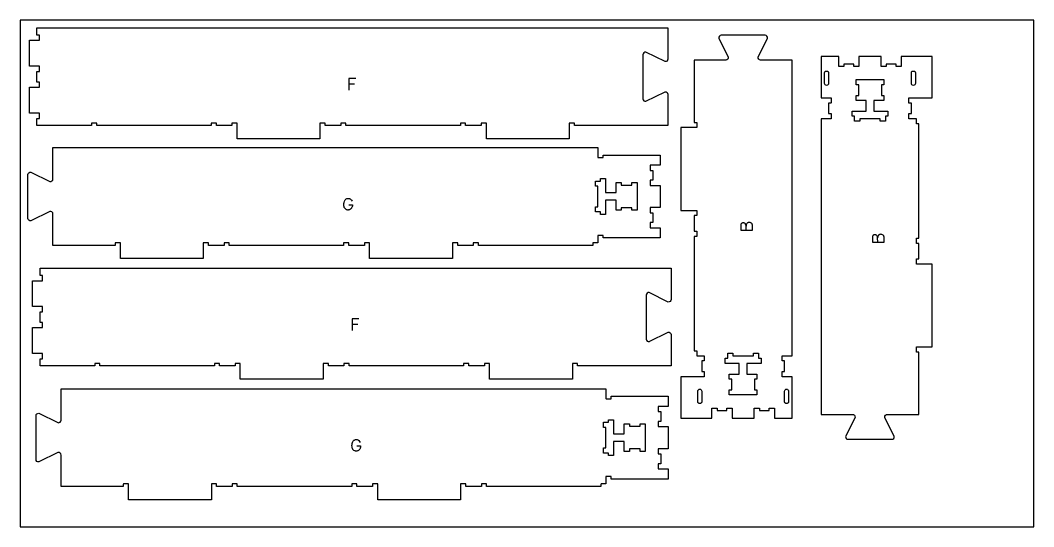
# Model space of a CAD drawing. Extents: x -1220 to 1220, y -1930 to 4067.
# Drawn here: x -1220 to 1220, y -610 to 610 of the extents above; entities that cross this region are included whole.
import ezdxf

# ---------------------------------------------------------------- set-up
doc = ezdxf.new("R2010")
doc.units = 0
for name, color, linetype in [('0_SHEET_SPRUCEPLY_2440X122', 1, 'CONTINUOUS'), ('1_ANYTOOL_1MMDEEP_LABELS_S', 2, 'CONTINUOUS'), ('3_ANYTOOL_CUTTHROUGH_INSID', 4, 'CONTINUOUS'), ('4_ANYTOOL_CUTTHROUGH_OUTSI', 5, 'CONTINUOUS')]:
    doc.layers.add(name, color=color, linetype=linetype)

msp = doc.modelspace()

# ---------------------------------------------------------------- linework, layer by layer
at = {"layer": '0_SHEET_SPRUCEPLY_2440X122'}
msp.add_lwpolyline([(-1220, 610), (-1220, -610), (1220, -610), (1220, 610)], close=True, dxfattribs=at)
at = {"layer": '1_ANYTOOL_1MMDEEP_LABELS_S'}
for p, q in [((-415.1, 456.4, 0), (-428.6, 456.4, 0)), ((-407.4, -122.6, 0), (-420.9, -122.6, 0))]:
    msp.add_line(p, q, dxfattribs=at)
for points in [[(-412.1, 469.4), (-428.6, 469.4), (-428.6, 441.4)], [(-429.3, 165.8), (-420.1, 165.8), (-420.4, 162.8), (-421.1, 160.2), (-421.6, 159.1), (-422.2, 158), (-422.8, 157.1), (-423.6, 156.2), (-425.3, 154.8), (-427.1, 153.7), (-428, 153.4), (-428.9, 153.1), (-429.8, 153), (-430.8, 152.9), (-431.7, 152.9), (-432.7, 153.1), (-433.6, 153.3), (-434.5, 153.7), (-436.2, 154.7), (-437.9, 156.2), (-438.6, 157.1), (-439.3, 158.1), (-439.8, 159.2), (-440.3, 160.4), (-440.9, 163.2), (-441.1, 166.5), (-440.9, 169), (-440.4, 171.4), (-439.7, 173.9), (-438.6, 176.2), (-437.9, 177.3), (-437.1, 178.3), (-436.2, 179.1), (-435.2, 179.8), (-434.1, 180.3), (-432.9, 180.6), (-431.6, 180.9), (-430.1, 180.9), (-428.5, 180.8), (-427.1, 180.4), (-426.4, 180.1), (-425.8, 179.7), (-425.2, 179.3), (-424.7, 178.8), (-422.8, 176.6), (-421.3, 174)], [(514.6, 104.4), (542.6, 104.4), (542.6, 113.4), (542.7, 115.8), (542.7, 116.6), (542.6, 117.4), (542.4, 118.1), (542.2, 118.8), (541.8, 119.5), (541.4, 120.1), (540.9, 120.6), (540.3, 121.1), (539, 122), (537.6, 122.6), (536.2, 123), (534.7, 123.1), (532.9, 122.9), (532.1, 122.7), (531.4, 122.4), (530.8, 122), (530.2, 121.6), (529.7, 121), (529.2, 120.4), (528.5, 119), (527.9, 117.5), (527.5, 115.9), (527.3, 114.2)], [(527.4, 104.4), (527.3, 114.2), (526.8, 117), (526.4, 118.3), (525.8, 119.5), (525.5, 120.1), (525, 120.6), (524.5, 121), (523.9, 121.3), (523.2, 121.6), (522.4, 121.7), (520.7, 121.9), (519.2, 121.8), (518, 121.5), (517.5, 121.3), (517, 121), (516.5, 120.7), (516.1, 120.3), (515.8, 119.9), (515.5, 119.5), (515.2, 118.9), (515, 118.4), (514.7, 117.1), (514.6, 115.7), (514.6, 104.4)], [(831.6, 75.7), (859.6, 75.7), (859.6, 84.8), (859.7, 87.1), (859.6, 88), (859.6, 88.8), (859.4, 89.5), (859.1, 90.2), (858.8, 90.8), (858.4, 91.4), (857.8, 92), (857.3, 92.5), (855.9, 93.3), (854.6, 94), (853.1, 94.3), (851.6, 94.5), (849.9, 94.3), (849.1, 94.1), (848.4, 93.8), (847.7, 93.4), (847.1, 92.9), (846.6, 92.4), (846.2, 91.7), (845.4, 90.3), (844.8, 88.8), (844.4, 87.2), (844.2, 85.6)], [(844.3, 75.7), (844.2, 85.6), (843.8, 88.4), (843.3, 89.7), (842.8, 90.9), (842.4, 91.4), (842, 91.9), (841.5, 92.3), (840.8, 92.7), (840.2, 92.9), (839.4, 93.1), (837.6, 93.3), (836.2, 93.2), (835, 92.9), (834.4, 92.6), (833.9, 92.4), (833.5, 92.1), (833.1, 91.7), (832.7, 91.3), (832.4, 90.8), (832.2, 90.3), (832, 89.7), (831.7, 88.5), (831.6, 87), (831.6, 75.7)], [(-404.5, -109.5), (-420.9, -109.5), (-420.9, -137.5)], [(-409.7, -415), (-400.6, -415.1), (-400.8, -418), (-401.5, -420.6), (-402, -421.7), (-402.6, -422.8), (-403.3, -423.8), (-404, -424.6), (-405.7, -426.1), (-407.5, -427.1), (-408.4, -427.5), (-409.3, -427.7), (-410.2, -427.9), (-411.2, -427.9), (-412.2, -427.9), (-413.1, -427.8), (-414, -427.5), (-414.9, -427.1), (-416.6, -426.1), (-418.3, -424.7), (-419, -423.8), (-419.7, -422.8), (-420.2, -421.7), (-420.7, -420.4), (-421.3, -417.6), (-421.5, -414.4), (-421.3, -411.9), (-420.9, -409.4), (-420.1, -407), (-419, -404.6), (-418.3, -403.5), (-417.5, -402.6), (-416.6, -401.7), (-415.6, -401.1), (-414.5, -400.6), (-413.3, -400.2), (-412, -400), (-410.6, -399.9), (-409, -400), (-407.5, -400.4), (-406.9, -400.7), (-406.2, -401.1), (-405.7, -401.5), (-405.1, -402), (-403.2, -404.3), (-401.7, -406.8)]]:
    msp.add_lwpolyline(points, dxfattribs=at)
at = {"layer": '3_ANYTOOL_CUTTHROUGH_INSID'}
for points in [[(716.5, 457.8), (716.5, 483.6), (716.5, 484), (716.6, 484.4), (716.7, 484.8), (716.8, 485.1), (717.1, 485.5), (717.3, 485.9), (717.6, 486.2), (717.9, 486.5), (718.7, 487), (719.5, 487.3), (720.4, 487.5), (721.2, 487.6), (722.1, 487.5), (723, 487.3), (723.8, 487), (724.6, 486.5), (724.9, 486.2), (725.2, 485.9), (725.4, 485.5), (725.6, 485.1), (725.8, 484.8), (725.9, 484.4), (726, 484), (726, 483.6), (726, 457.8, -1)], [(935, 457.8, -1), (925.5, 457.8), (925.5, 483.6), (925.5, 484), (925.6, 484.4), (925.7, 484.8), (925.8, 485.1), (926.1, 485.5), (926.3, 485.9), (926.6, 486.2), (926.9, 486.5), (927.7, 487), (928.5, 487.3), (929.4, 487.5), (930.2, 487.6), (931.1, 487.5), (932, 487.3), (932.8, 487), (933.6, 486.5), (933.9, 486.2), (934.2, 485.9), (934.4, 485.5), (934.6, 485.1), (934.8, 484.8), (934.9, 484.4), (935, 484), (935, 483.6)], [(411.2, -283.3, -1), (420.7, -283.3), (420.7, -309.1), (420.7, -309.5), (420.6, -309.9), (420.5, -310.3), (420.4, -310.6), (420.1, -311), (419.9, -311.4), (419.6, -311.7), (419.3, -312), (418.5, -312.5), (417.7, -312.8), (416.8, -313), (416, -313.1), (415.1, -313), (414.2, -312.8), (413.4, -312.5), (412.6, -312), (412.3, -311.7), (412, -311.4), (411.8, -311), (411.6, -310.6), (411.4, -310.3), (411.3, -309.9), (411.2, -309.5), (411.2, -309.1)], [(629.7, -283.3), (629.7, -309.1), (629.7, -309.5), (629.6, -309.9), (629.5, -310.3), (629.4, -310.6), (629.1, -311), (628.9, -311.4), (628.6, -311.7), (628.3, -312), (627.5, -312.5), (626.7, -312.8), (625.8, -313), (625, -313.1), (624.1, -313), (623.2, -312.8), (622.4, -312.5), (621.6, -312), (621.3, -311.7), (621, -311.4), (620.8, -311), (620.6, -310.6), (620.4, -310.3), (620.3, -309.9), (620.2, -309.5), (620.2, -309.1), (620.2, -283.3, -1)]]:
    msp.add_lwpolyline(points, format="xyb", close=True, dxfattribs=at)
for points in [[(801.1, 366.6), (788.6, 366.6), (788.6, 372.6), (788.5, 372.6), (788.5, 378.6), (782.5, 378.6), (782.5, 391.1), (816.6, 391.1), (816.6, 416.6), (792.6, 416.6), (792.6, 429.1), (798.6, 429.1), (798.6, 454.6), (792.6, 454.6), (792.6, 467.1), (859.1, 467.1), (859.1, 454.6), (853.1, 454.6), (853.1, 429.1), (859.1, 429.1), (859.1, 416.6), (835.1, 416.6), (835.1, 391.1), (869, 391.1), (869, 378.6), (863, 378.6), (863, 366.6), (850.5, 366.6), (850.5, 372.6), (801.1, 372.6)], [(176.6, 148.3), (170.6, 148.3), (170.6, 148.3), (164.6, 148.3), (164.6, 160.8), (170.6, 160.8), (170.6, 210.3), (164.6, 210.3), (164.6, 222.8), (176.6, 222.8), (176.6, 228.8), (189.1, 228.8), (189.1, 194.8), (214.6, 194.8), (214.6, 218.8), (227.1, 218.8), (227.1, 212.8), (252.6, 212.8), (252.6, 218.8), (265.1, 218.8), (265.1, 152.3), (252.6, 152.3), (252.6, 158.3), (227.1, 158.3), (227.1, 152.3), (214.6, 152.3), (214.6, 176.3), (189.1, 176.3), (189.1, 142.3), (176.6, 142.3)], [(545.1, -192.1), (557.6, -192.1), (557.6, -198.1), (557.7, -198.1), (557.7, -204.1), (563.7, -204.1), (563.7, -216.6), (529.6, -216.6), (529.6, -242.1), (553.6, -242.1), (553.6, -254.6), (547.6, -254.6), (547.6, -280.1), (553.6, -280.1), (553.6, -292.6), (487.1, -292.6), (487.1, -280.1), (493.1, -280.1), (493.1, -254.6), (487.1, -254.6), (487.1, -242.1), (511.1, -242.1), (511.1, -216.6), (477.2, -216.6), (477.2, -204.1), (483.2, -204.1), (483.2, -192.1), (495.7, -192.1), (495.7, -198.1), (545.1, -198.1)], [(196.1, -432.6), (190.1, -432.6), (190.1, -432.6), (184.1, -432.6), (184.1, -420.1), (190.1, -420.1), (190.1, -370.6), (184.1, -370.6), (184.1, -358.1), (196.1, -358.1), (196.1, -352.1), (208.6, -352.1), (208.6, -386), (234.1, -386), (234.1, -362), (246.6, -362), (246.6, -368), (272.1, -368), (272.1, -362), (284.6, -362), (284.6, -428.5), (272.1, -428.5), (272.1, -422.5), (246.6, -422.5), (246.6, -428.5), (234.1, -428.5), (234.1, -404.5), (208.6, -404.5), (208.6, -438.6), (196.1, -438.6)]]:
    msp.add_lwpolyline(points, close=True, dxfattribs=at)
at = {"layer": '4_ANYTOOL_CUTTHROUGH_OUTSI'}
for points in [[(339.1, 431.8), (339.1, 356.2), (114.1, 356.2), (114.1, 361.9, 0.414214), (113.9, 362.2), (101.9, 362.2, 0.414214), (101.6, 361.9), (101.6, 324.2), (-97.9, 324.2), (-97.9, 361.9, 0.414214), (-98.1, 362.2), (-110.1, 362.2, 0.414214), (-110.4, 361.9), (-110.4, 356.2), (-147.9, 356.2), (-147.9, 361.9, 0.414214), (-148.1, 362.2), (-160.1, 362.2, 0.414214), (-160.4, 361.9), (-160.4, 356.2), (-435.9, 356.2), (-435.9, 361.9, 0.414214), (-436.1, 362.2), (-448.1, 362.2, 0.414214), (-448.4, 361.9), (-448.4, 356.2), (-485.9, 356.2), (-485.9, 361.9, 0.414214), (-486.1, 362.2), (-498.1, 362.2, 0.414214), (-498.4, 361.9), (-498.4, 324.2), (-697.9, 324.2), (-697.9, 361.9, 0.414214), (-698.1, 362.2), (-710.1, 362.2, 0.414214), (-710.4, 361.9), (-710.4, 356.2), (-747.9, 356.2), (-747.9, 361.9, 0.414214), (-748.1, 362.2), (-760.1, 362.2, 0.414214), (-760.4, 361.9), (-760.4, 356.2), (-1035.9, 356.2), (-1035.9, 361.9, 0.414214), (-1036.1, 362.2), (-1048.1, 362.2, 0.414214), (-1048.4, 361.9), (-1048.4, 356.2), (-1179.9, 356.2), (-1179.9, 373.7), (-1174.1, 373.7, 0.414214), (-1173.9, 373.9), (-1173.9, 385.9, 0.414214), (-1174.1, 386.2), (-1197.9, 386.2), (-1197.9, 448.7), (-1174.1, 448.7, 0.414214), (-1173.9, 448.9), (-1173.9, 460.9, 0.414214), (-1174.1, 461.2), (-1179.9, 461.2), (-1179.9, 486.7), (-1174.1, 486.7, 0.414214), (-1173.9, 486.9), (-1173.9, 498.9, 0.414214), (-1174.1, 499.2), (-1197.9, 499.2), (-1197.9, 561.7), (-1174.1, 561.7, 0.414214), (-1173.9, 561.9), (-1173.9, 573.9, 0.414214), (-1174.1, 574.2), (-1179.9, 574.2), (-1179.9, 591.7), (339.1, 591.7), (339.1, 516, -0.461531), (332.5, 510.3), (286.5, 533), (286.4, 533, 0.463455), (279.1, 526.8), (279.1, 421, 0.463455), (286.4, 414.8), (286.5, 414.9), (332.5, 437.5, -0.461531)], [(638.2, 401.7), (638.2, 513.9), (562.5, 513.9, -0.463455), (556.4, 521.2), (556.4, 521.3), (579, 567.2, 0.461531), (573.4, 573.9), (467.5, 573.9, 0.461531), (461.9, 567.2), (484.5, 521.3), (484.5, 521.2, -0.463455), (478.4, 513.9), (402.7, 513.9), (402.7, 363.9), (408.5, 363.9, -0.414214), (408.7, 363.7), (408.7, 351.7, -0.414214), (408.5, 351.4), (370.7, 351.4), (370.7, 151.9), (408.5, 151.9, -0.414214), (408.7, 151.7), (408.7, 139.7, -0.414214), (408.5, 139.4), (402.7, 139.4), (402.7, 101.9), (408.4, 101.9, -0.414214), (408.7, 101.7), (408.7, 89.7, -0.414214), (408.4, 89.4), (402.7, 89.4), (402.7, -186.1), (408.4, -186.1, -0.414214), (408.7, -186.3), (408.7, -198.1), (426.5, -198.1, -0.414214), (426.7, -198.3), (426.7, -210.3, -0.414214), (426.5, -210.6), (420.7, -210.6), (420.7, -236.1), (426.5, -236.1, -0.414214), (426.7, -236.3), (426.7, -248.3, -0.414214), (426.5, -248.6), (370.7, -248.6), (370.7, -348.1), (445.2, -348.1), (445.2, -324.3, -0.414214), (445.5, -324.1), (457.5, -324.1, -0.414214), (457.7, -324.3), (457.7, -330.1), (481.2, -330.1), (481.2, -324.3, -0.414214), (481.5, -324.1), (493.5, -324.1, -0.414214), (493.7, -324.3), (493.7, -348.1), (547.2, -348.1), (547.2, -324.3, -0.414214), (547.5, -324.1), (559.5, -324.1, -0.414214), (559.7, -324.3), (559.7, -330.1), (583.2, -330.1), (583.2, -324.3, -0.414214), (583.5, -324.1), (595.5, -324.1, -0.414214), (595.7, -324.3), (595.7, -348.1), (638.2, -348.1), (638.2, -248.6), (614.5, -248.6, -0.414214), (614.2, -248.3), (614.2, -236.3, -0.414214), (614.5, -236.1), (620.2, -236.1), (620.2, -210.6), (614.5, -210.6, -0.414214), (614.2, -210.3), (614.2, -198.3, -0.414214), (614.5, -198.1), (638.2, -198.1), (638.2, 101.7), (638.2, 101.7)], [(708, -227.2), (708, -339.4), (783.7, -339.4, -0.463455), (789.8, -346.7), (789.8, -346.8), (767.2, -392.7, 0.461531), (772.8, -399.4), (878.7, -399.4, 0.461531), (884.3, -392.7), (861.7, -346.8), (861.7, -346.7, -0.463455), (867.8, -339.4), (943.5, -339.4), (943.5, -189.4), (937.7, -189.4, -0.414214), (937.5, -189.2), (937.5, -177.2, -0.414214), (937.7, -176.9), (975.5, -176.9), (975.5, 22.6), (937.7, 22.6, -0.414214), (937.5, 22.8), (937.5, 34.8, -0.414214), (937.7, 35.1), (943.5, 35.1), (943.5, 72.6), (937.8, 72.6, -0.414214), (937.5, 72.8), (937.5, 84.8, -0.414214), (937.8, 85.1), (943.5, 85.1), (943.5, 360.6), (937.8, 360.6, -0.414214), (937.5, 360.8), (937.5, 372.6), (919.7, 372.6, -0.414214), (919.5, 372.8), (919.5, 384.8, -0.414214), (919.7, 385.1), (925.5, 385.1), (925.5, 410.6), (919.7, 410.6, -0.414214), (919.5, 410.8), (919.5, 422.8, -0.414214), (919.7, 423.1), (975.5, 423.1), (975.5, 522.6), (901, 522.6), (901, 498.8, -0.414214), (900.7, 498.6), (888.7, 498.6, -0.414214), (888.5, 498.8), (888.5, 504.6), (865, 504.6), (865, 498.8, -0.414214), (864.7, 498.6), (852.7, 498.6, -0.414214), (852.5, 498.8), (852.5, 522.6), (799, 522.6), (799, 498.8, -0.414214), (798.7, 498.6), (786.7, 498.6, -0.414214), (786.5, 498.8), (786.5, 504.6), (763, 504.6), (763, 498.8, -0.414214), (762.7, 498.6), (750.7, 498.6, -0.414214), (750.5, 498.8), (750.5, 522.6), (708, 522.6), (708, 423.1), (731.7, 423.1, -0.414214), (732, 422.8), (732, 410.8, -0.414214), (731.7, 410.6), (726, 410.6), (726, 385.1), (731.7, 385.1, -0.414214), (732, 384.8), (732, 372.8, -0.414214), (731.7, 372.6), (708, 372.6), (708, 72.8), (708, 72.8)], [(-1029.2, 67.8), (-1141.4, 67.8), (-1141.4, 143.5, 0.463455), (-1148.7, 149.6), (-1148.8, 149.6), (-1194.8, 127, -0.461531), (-1201.4, 132.6), (-1201.4, 238.5, -0.461531), (-1194.8, 244.2), (-1148.8, 221.5), (-1148.7, 221.5, 0.463455), (-1141.4, 227.6), (-1141.4, 303.3), (170.6, 303.3), (170.6, 279.5, 0.414214), (170.8, 279.2), (182.8, 279.2, 0.414214), (183.1, 279.5), (183.1, 285.2), (320.6, 285.2), (320.6, 260.7), (296.8, 260.7, 0.414214), (296.6, 260.5), (296.6, 248.5, 0.414214), (296.8, 248.2), (302.6, 248.2), (302.6, 224.7), (296.8, 224.7, 0.414214), (296.6, 224.5), (296.6, 212.5, 0.414214), (296.8, 212.2), (320.6, 212.2), (320.6, 158.7), (296.8, 158.7, 0.414214), (296.6, 158.5), (296.6, 146.5, 0.414214), (296.8, 146.2), (302.6, 146.2), (302.6, 122.7), (296.8, 122.7, 0.414214), (296.6, 122.5), (296.6, 110.5, 0.414214), (296.8, 110.2), (320.6, 110.2), (320.6, 85.7), (183.1, 85.7), (183.1, 91.5, 0.414214), (182.8, 91.7), (170.8, 91.7, 0.414214), (170.6, 91.5), (170.6, 73.8), (158.8, 73.8, 0.414214), (158.6, 73.6), (158.6, 67.8), (-116.9, 67.8), (-116.9, 73.6, 0.414214), (-117.2, 73.8), (-129.2, 73.8, 0.414214), (-129.4, 73.6), (-129.4, 67.8), (-166.9, 67.8), (-166.9, 73.6, 0.414214), (-167.2, 73.8), (-179.2, 73.8, 0.414214), (-179.4, 73.6), (-179.4, 35.8), (-378.9, 35.8), (-378.9, 73.6, 0.414214), (-379.2, 73.8), (-391.2, 73.8, 0.414214), (-391.4, 73.6), (-391.4, 67.8), (-428.9, 67.8), (-428.9, 73.6, 0.414214), (-429.2, 73.8), (-441.2, 73.8, 0.414214), (-441.4, 73.6), (-441.4, 67.8), (-716.9, 67.8), (-716.9, 73.6, 0.414214), (-717.2, 73.8), (-729.2, 73.8, 0.414214), (-729.4, 73.6), (-729.4, 67.8), (-766.9, 67.8), (-766.9, 73.6, 0.414214), (-767.2, 73.8), (-779.2, 73.8, 0.414214), (-779.4, 73.6), (-779.4, 35.8), (-978.9, 35.8), (-978.9, 73.6, 0.414214), (-979.2, 73.8), (-991.2, 73.8, 0.414214), (-991.4, 73.6), (-991.4, 67.8)], [(346.8, -147.2), (346.8, -222.8), (121.8, -222.8), (121.8, -217.1, 0.414214), (121.5, -216.8), (109.5, -216.8, 0.414214), (109.3, -217.1), (109.3, -254.8), (-90.2, -254.8), (-90.2, -217.1, 0.414214), (-90.5, -216.8), (-102.5, -216.8, 0.414214), (-102.7, -217.1), (-102.7, -222.8), (-140.2, -222.8), (-140.2, -217.1, 0.414214), (-140.5, -216.8), (-152.5, -216.8, 0.414214), (-152.7, -217.1), (-152.7, -222.8), (-428.2, -222.8), (-428.2, -217.1, 0.414214), (-428.5, -216.8), (-440.5, -216.8, 0.414214), (-440.7, -217.1), (-440.7, -222.8), (-478.2, -222.8), (-478.2, -217.1, 0.414214), (-478.5, -216.8), (-490.5, -216.8, 0.414214), (-490.7, -217.1), (-490.7, -254.8), (-690.2, -254.8), (-690.2, -217.1, 0.414214), (-690.5, -216.8), (-702.5, -216.8, 0.414214), (-702.7, -217.1), (-702.7, -222.8), (-740.2, -222.8), (-740.2, -217.1, 0.414214), (-740.5, -216.8), (-752.5, -216.8, 0.414214), (-752.7, -217.1), (-752.7, -222.8), (-1028.2, -222.8), (-1028.2, -217.1, 0.414214), (-1028.5, -216.8), (-1040.5, -216.8, 0.414214), (-1040.7, -217.1), (-1040.7, -222.8), (-1172.2, -222.8), (-1172.2, -205.3), (-1166.5, -205.3, 0.414214), (-1166.2, -205.1), (-1166.2, -193.1, 0.414214), (-1166.5, -192.8), (-1190.2, -192.8), (-1190.2, -130.3), (-1166.5, -130.3, 0.414214), (-1166.2, -130.1), (-1166.2, -118.1, 0.414214), (-1166.5, -117.8), (-1172.2, -117.8), (-1172.2, -92.3), (-1166.5, -92.3, 0.414214), (-1166.2, -92.1), (-1166.2, -80.1, 0.414214), (-1166.5, -79.8), (-1190.2, -79.8), (-1190.2, -17.3), (-1166.5, -17.3, 0.414214), (-1166.2, -17.1), (-1166.2, -5.1, 0.414214), (-1166.5, -4.8), (-1172.2, -4.8), (-1172.2, 12.7), (346.8, 12.7), (346.8, -63, -0.461531), (340.1, -68.7), (294.1, -46), (294.1, -46, 0.463455), (286.8, -52.2), (286.8, -158, 0.463455), (294.1, -164.2), (294.1, -164.1), (340.1, -141.5, -0.461531)], [(-1009.6, -513), (-1121.9, -513), (-1121.9, -437.4, 0.463455), (-1129.1, -431.2), (-1129.2, -431.2), (-1175.2, -453.9, -0.461531), (-1181.9, -448.2), (-1181.9, -342.4, -0.461531), (-1175.2, -336.7), (-1129.2, -359.3), (-1129.1, -359.4, 0.463455), (-1121.9, -353.2), (-1121.9, -277.5), (190.1, -277.5), (190.1, -301.4, 0.414214), (190.4, -301.6), (202.4, -301.6, 0.414214), (202.6, -301.4), (202.6, -295.6), (340.1, -295.6), (340.1, -320.1), (316.4, -320.1, 0.414214), (316.1, -320.4), (316.1, -332.4, 0.414214), (316.4, -332.6), (322.1, -332.6), (322.1, -356.1), (316.4, -356.1, 0.414214), (316.1, -356.4), (316.1, -368.4, 0.414214), (316.4, -368.6), (340.1, -368.6), (340.1, -422.1), (316.4, -422.1, 0.414214), (316.1, -422.4), (316.1, -434.4, 0.414214), (316.4, -434.6), (322.1, -434.6), (322.1, -458.1), (316.4, -458.1, 0.414214), (316.1, -458.4), (316.1, -470.4, 0.414214), (316.4, -470.6), (340.1, -470.6), (340.1, -495.1), (202.6, -495.1), (202.6, -489.4, 0.414214), (202.4, -489.1), (190.4, -489.1, 0.414214), (190.1, -489.4), (190.1, -507), (178.4, -507, 0.414214), (178.1, -507.3), (178.1, -513), (-97.4, -513), (-97.4, -507.3, 0.414214), (-97.6, -507), (-109.6, -507, 0.414214), (-109.9, -507.3), (-109.9, -513), (-147.4, -513), (-147.4, -507.3, 0.414214), (-147.6, -507), (-159.6, -507, 0.414214), (-159.9, -507.3), (-159.9, -545), (-359.4, -545), (-359.4, -507.3, 0.414214), (-359.6, -507), (-371.6, -507, 0.414214), (-371.9, -507.3), (-371.9, -513), (-409.4, -513), (-409.4, -507.3, 0.414214), (-409.6, -507), (-421.6, -507, 0.414214), (-421.9, -507.3), (-421.9, -513), (-697.4, -513), (-697.4, -507.3, 0.414214), (-697.6, -507), (-709.6, -507, 0.414214), (-709.9, -507.3), (-709.9, -513), (-747.4, -513), (-747.4, -507.3, 0.414214), (-747.6, -507), (-759.6, -507, 0.414214), (-759.9, -507.3), (-759.9, -545), (-959.4, -545), (-959.4, -507.3, 0.414214), (-959.6, -507), (-971.6, -507, 0.414214), (-971.9, -507.3), (-971.9, -513)]]:
    msp.add_lwpolyline(points, format="xyb", close=True, dxfattribs=at)

doc.saveas('drawing.dxf')
